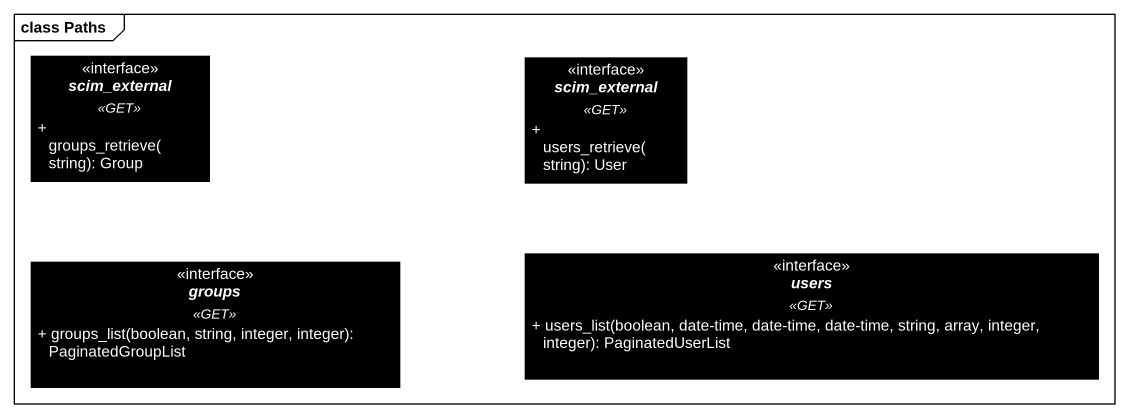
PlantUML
@startuml
mainframe class Paths
hide circle
hide empty members
skinparam classAttributeIconSize 0
interface scim_external #000000 {
  .. <<GET>> ..
  + groups_retrieve(string): Group
}
interface "scim_external" as scim_external_2 #000000 {
  .. <<GET>> ..
  + users_retrieve(string): User
}
interface groups #000000 {
  .. <<GET>> ..
  + groups_list(boolean, string, integer, integer): PaginatedGroupList
}
interface users #000000 {
  .. <<GET>> ..
  + users_list(boolean, date-time, date-time, date-time, string, array, integer, integer): PaginatedUserList
}
@enduml
